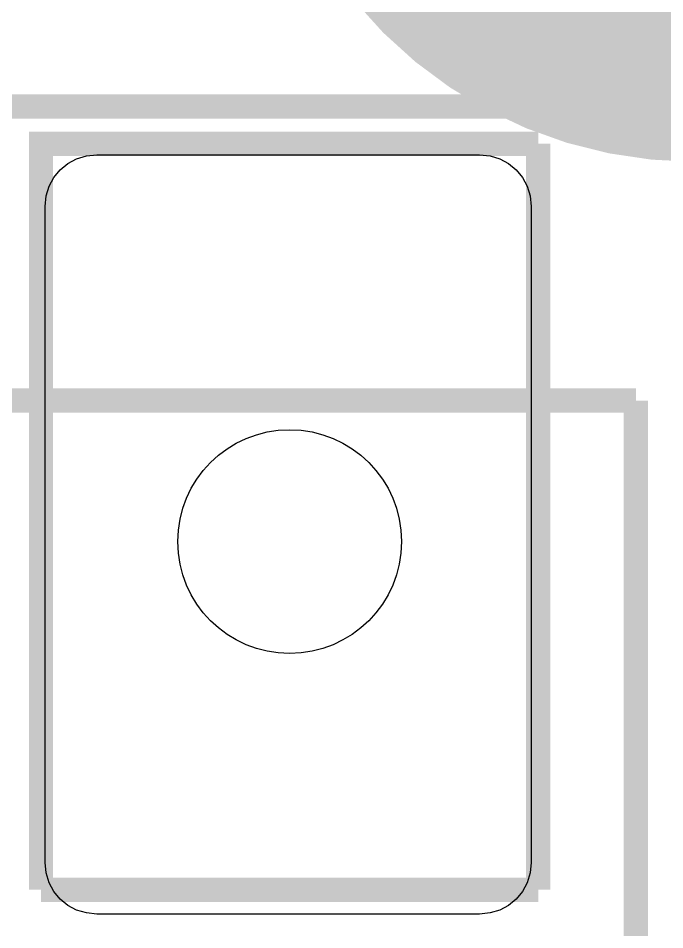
# Model space of a CAD drawing. Header units: inches. Extents: x 15 to 148, y 10 to 111.
# Drawn here: x 142.268 to 142.747, y 102.72 to 103.395 of the extents above; entities that cross this region are included whole.
import ezdxf

# ---------------------------------------------------------------- set-up
doc = ezdxf.new("R2010")
doc.units = ezdxf.units.IN
doc.header["$MEASUREMENT"] = 0
doc.layers.add('BLK_12AWG', color=7, linetype='Continuous')

# ---------------------------------------------------------------- blocks, each defined once
blk = doc.blocks.new('EPAD')
at = {"const_width": 0.5}
blk.add_lwpolyline([(-0.25, 0, 1), (0.25, 0, 1)], format="xyb", close=True, dxfattribs=at)
blk = doc.blocks.new('CEGHSD')
at = {"const_width": 0.008}
for points in [[(137.03599, 102.08128), (136.40544, 102.08128)], [(137.03599, 102.08128), (136.40544, 102.08128)], [(137.03599, 102.08128), (136.40544, 102.08128)], [(136.49552, 101.82333), (136.49552, 102.069), (136.6593, 102.069)], [(136.49552, 101.82333), (136.49552, 102.069), (136.6593, 102.069)], [(136.49552, 101.82333), (136.49552, 102.069), (136.6593, 102.069)], [(136.6593, 101.82333), (136.6593, 102.069)], [(136.6593, 101.82333), (136.6593, 102.069)], [(136.6593, 101.82333), (136.6593, 102.069)], [(136.69143, 101.98443), (133.26624, 101.98443)], [(136.69143, 101.98443), (133.26624, 101.98443)], [(136.69143, 101.98443), (133.26624, 101.98443)], [(136.69143, 101.98443), (136.69143, 99.87813)], [(136.69143, 101.98443), (136.69143, 99.87813)], [(136.69143, 101.98443), (136.69143, 99.87813)], [(136.49552, 101.82333), (136.6593, 101.82333)], [(136.49552, 101.82333), (136.6593, 101.82333)], [(136.49552, 101.82333), (136.6593, 101.82333)]]:
    blk.add_lwpolyline(points, dxfattribs=at)
blk.add_lwpolyline([(136.49694, 101.83234), (136.49694, 102.04834), (136.49727, 102.05182), (136.49825, 102.05503), (136.49979, 102.05792), (136.50185, 102.06043), (136.50435, 102.06248), (136.50725, 102.06403), (136.51046, 102.065), (136.51394, 102.06534), (136.63994, 102.06534), (136.64341, 102.065), (136.64663, 102.06403), (136.64952, 102.06248), (136.65202, 102.06043), (136.65408, 102.05792), (136.65562, 102.05503), (136.6566, 102.05182), (136.65694, 102.04834), (136.65694, 101.83234), (136.6566, 101.82886), (136.65562, 101.82565), (136.65408, 101.82276), (136.65202, 101.82025), (136.64952, 101.8182), (136.64663, 101.81665), (136.64341, 101.81568), (136.63994, 101.81534), (136.51394, 101.81534), (136.51046, 101.81568), (136.50725, 101.81665), (136.50435, 101.8182), (136.50185, 101.82025), (136.49979, 101.82276), (136.49825, 101.82565), (136.49727, 101.82886), (136.49694, 101.83234)], close=True)
blk.add_circle((136.57741, 101.93798), 0.03685)
blk.add_circle((136.57741, 101.93798), 0.03685)
blk.add_circle((136.57741, 101.93798), 0.03685)
at = {"xscale": 0.29, "yscale": 0.29}
blk.add_blockref('EPAD', (136.71079, 102.20806), dxfattribs=at)

msp = doc.modelspace()

# ---------------------------------------------------------------- block references
at = {"layer": 'BLK_12AWG', "xscale": 2.25, "yscale": 2.25, "zscale": 2.25}
msp.add_blockref('CEGHSD', (-164.83027, -126.3532), dxfattribs=at)

doc.saveas('drawing.dxf')
